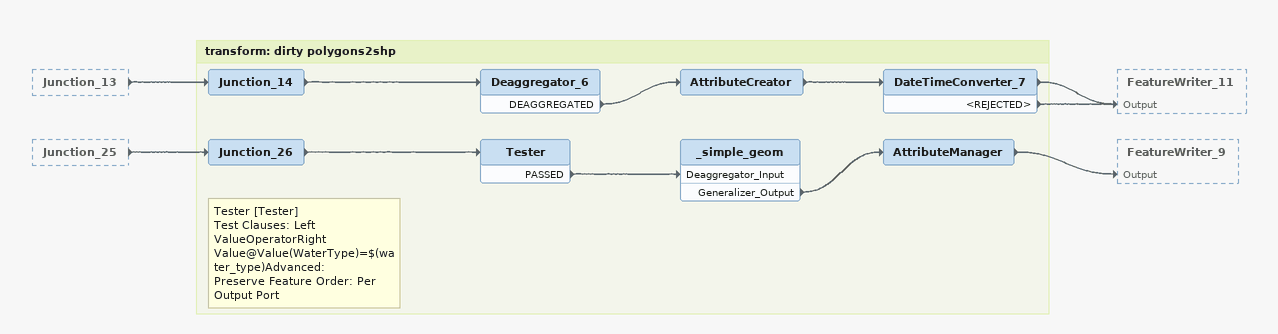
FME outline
Junction_13 [outside]
    -> Junction_14
Junction_25 [outside]
    -> Junction_26

Bookmark: transform: dirty polygons2shp
Junction_14
    -> Deaggregator_6
Deaggregator_6
    DEAGGREGATED -> AttributeCreator
AttributeCreator
    -> DateTimeConverter_7
DateTimeConverter_7
    -> FeatureWriter_11 [Output]
    <REJECTED> -> FeatureWriter_11 [Output]
Junction_26
    -> Tester
Note: Tester [Tester] / Test Clauses: Left ValueOperatorRight Value@Value(WaterType)=$(water_type)Advanced: / Preserve Feature Order: Per Output Port
Tester
    PASSED -> _simple_geom [Deaggregator_Input]
_simple_geom
    Generalizer_Output -> AttributeManager
AttributeManager
    -> FeatureWriter_9 [Output]
